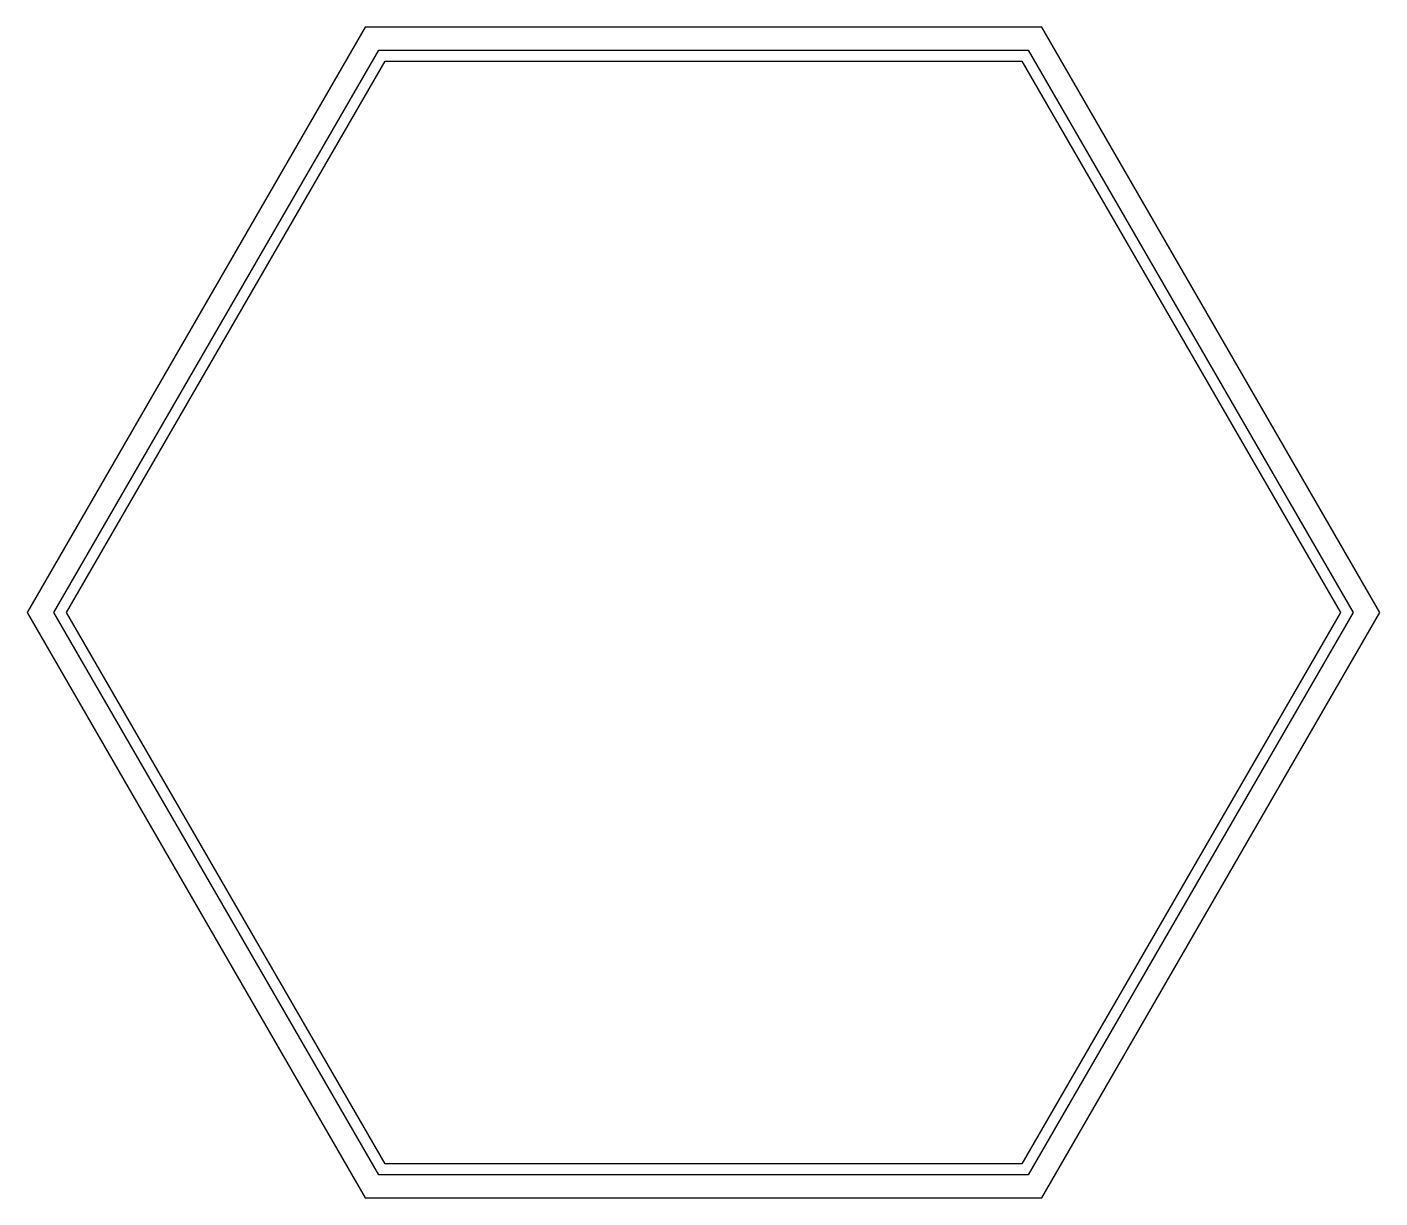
# Model space of a CAD drawing. Header units: millimetres. Extents: x -87 to 87, y -75 to 75.
import ezdxf

# ---------------------------------------------------------------- set-up
doc = ezdxf.new("R2010")
doc.units = ezdxf.units.MM
doc.layers.get('0').update_dxf_attribs({"linetype": 'CONTINUOUS'})

msp = doc.modelspace()

# ---------------------------------------------------------------- linework, layer by layer
for points in [[(-43.57, 75.47), (-87.14, 0), (-43.57, -75.47), (43.57, -75.47), (87.14, 0), (43.57, 75.47)], [(-41.84, 72.47), (41.84, 72.47), (83.68, 0), (41.84, -72.47), (-41.84, -72.47), (-83.68, 0)], [(82.06, 0), (41.03, -71.07), (-41.03, -71.07), (-82.06, 0), (-41.03, 71.07), (41.03, 71.07)]]:
    msp.add_lwpolyline(points, close=True)

doc.saveas('drawing.dxf')
